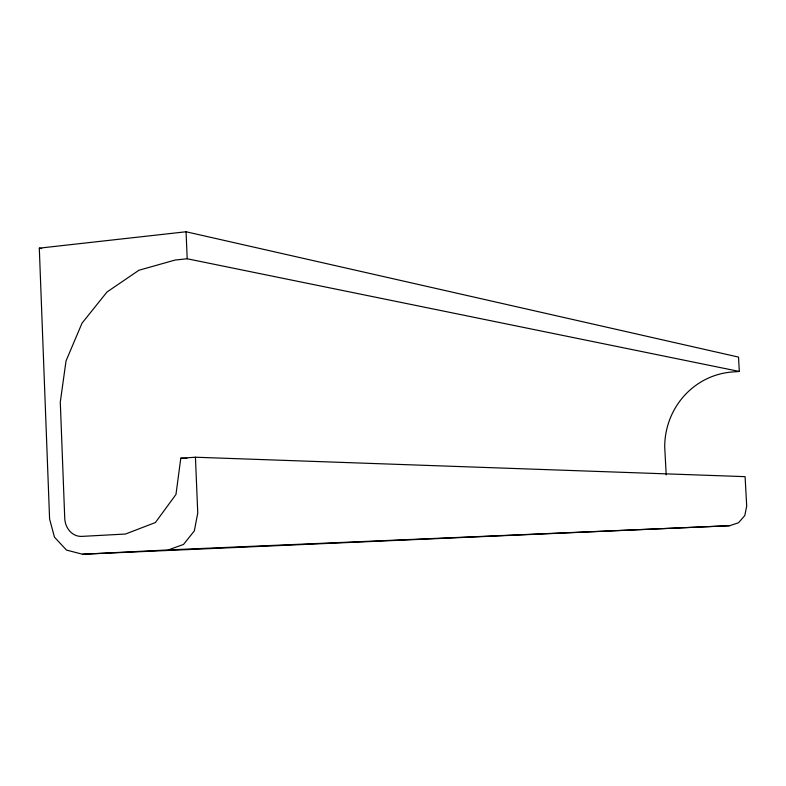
<?xml version="1.0" encoding="UTF-8"?>
<svg xmlns="http://www.w3.org/2000/svg" width="786" height="786" viewBox="0 0 786 786"><rect width="100%" height="100%" fill="white"/><g stroke="black" fill="none" stroke-linecap="round" stroke-linejoin="round"><path stroke-width="1.18" d="M180.79 458.218L175.966 494.473L155.412 522.523L125.446 534.038L81.823 536.386A19.139 16.408 -89.2 0 1 64.737 518.2L60.286 402.098L66.034 360.912L82.049 323.115L107.034 291.97L138.935 270.246L175.052 260.058L187.186 258.771L739.312 371.454L738.526 357.099L186.066 231.762L39.3 248.15L49.597 519.074L54.489 537.211L66.515 550.092L82.52 554.238L729.634 525.706L738.526 522.749L744.784 515.577L746.7 506.105L745.089 476.65L195.439 457.226L180.79 458.218L186.93 458.425M82.52 554.238L168.342 549.925L183.541 544.423L194.339 530.884L197.758 512.963L195.439 457.226M739.312 371.454L732.188 371.994A74.719 72.45 -85.2 0 0 664.71 446.841L666.204 474.872M168.342 549.925L729.634 525.706M39.3 248.15L41.707 248.612M186.066 231.762L187.186 258.771M678.829 528.221A19.758 18.943 86.9 0 1 676.667 528.202"/></g></svg>
